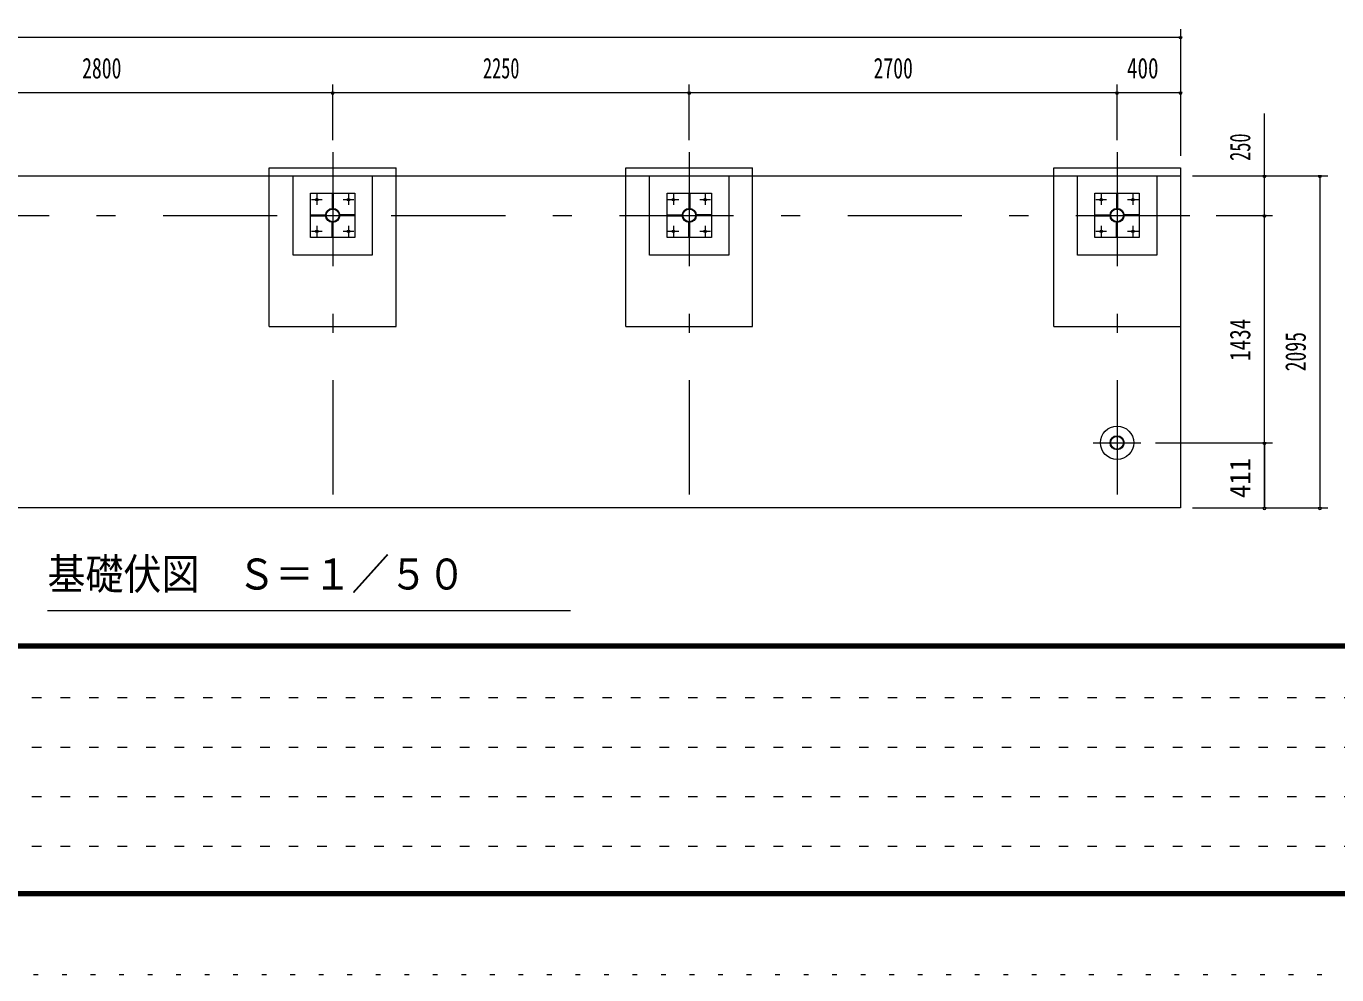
# Model space of a CAD drawing. Units: millimetres, scale not verified, with parts at other scales. Extents: x -26655 to 26659, y -10500 to 10500.
# Drawn here: x 2102 to 10373, y -10500 to -4517 of the extents above; entities that cross this region are included whole.
import ezdxf
from ezdxf.enums import TextEntityAlignment as Align

# ---------------------------------------------------------------- set-up
doc = ezdxf.new("R2010")
doc.units = ezdxf.units.MM
doc.header["$LTSCALE"] = 60
for name, pattern in [('USER1', [3, 1, -2]), ('USER3', [24, 12, -5, 2, -5]), ('USER4', [3, 0.5, -2.5])]:
    doc.linetypes.add(name, pattern=pattern)
for name, color, linetype, lineweight in [('0-2_1-05BOLD', 7, 'Continuous', 18), ('0-3_1-25CENTER', 3, 'USER3', 18), ('0-5_1-55DIM', 3, 'Continuous', 18), ('0-C_F-F1PAPER', 5, 'Continuous', 18), ('0-D_F-E_J_ADD', 5, 'USER4', 18)]:
    doc.layers.add(name, color=color, linetype=linetype, lineweight=lineweight)
doc.styles.add('ＭＳ ゴシック', font='')
doc.styles.get('ＭＳ ゴシック').set_extended_font_data('MS Gothic')

msp = doc.modelspace()

# ---------------------------------------------------------------- linework, layer by layer
at = {"layer": '0-2_1-05BOLD'}
for p, q in [((3636.49, -5410.33), (4436.49, -5410.33)), ((3636.49, -6410.33), (3636.49, -5410.33)), ((5886.49, -5410.33), (6686.49, -5410.33)), ((5886.49, -6410.33), (5886.49, -5410.33)), ((8586.49, -5410.33), (9386.49, -5410.33)), ((8586.49, -6410.33), (8586.49, -5410.33)), ((9386.49, -5410.33), (9386.49, -7555.33)), ((-1613.5, -5460.33), (9386.49, -5460.33)), ((6536.49, -5460.33), (6536.49, -5960.33)), ((8736.49, -5960.33), (8736.49, -5460.33)), ((9236.49, -5460.33), (9236.49, -5960.33)), ((4033.49, -5570.78), (4039.49, -5570.78)), ((4039.49, -5570.78), (4039.49, -5665.78)), ((6283.49, -5570.78), (6289.49, -5570.78)), ((6289.49, -5570.78), (6289.49, -5665.78)), ((8846.49, -5570.33), (9126.49, -5570.33)), ((8846.49, -5850.33), (8846.49, -5570.33)), ((8983.49, -5570.78), (8989.49, -5570.78)), ((8989.49, -5570.78), (8989.49, -5665.78)), ((9126.49, -5570.33), (9126.49, -5850.33)), ((4033.49, -5645.78), (4039.49, -5645.78)), ((6283.49, -5645.78), (6289.49, -5645.78)), ((8983.49, -5645.78), (8989.49, -5645.78)), ((3896.94, -5713.33), (3896.94, -5707.33)), ((3896.94, -5707.33), (3991.94, -5707.33)), ((3971.94, -5713.33), (3971.94, -5707.33)), ((4033.49, -5849.88), (4033.49, -5754.88)), ((4039.49, -5774.88), (4033.49, -5774.88)), ((4176.04, -5713.33), (4081.04, -5713.33)), ((4101.04, -5707.33), (4101.04, -5713.33)), ((4176.04, -5707.33), (4176.04, -5713.33)), ((6146.94, -5713.33), (6241.94, -5713.33)), ((6221.94, -5713.33), (6221.94, -5707.33)), ((6241.94, -5713.33), (6241.94, -5707.33)), ((6289.49, -5754.88), (6283.49, -5754.88)), ((6283.49, -5849.88), (6283.49, -5754.88)), ((6289.49, -5774.88), (6283.49, -5774.88)), ((6289.49, -5849.88), (6289.49, -5754.88)), ((6331.04, -5707.33), (6331.04, -5713.33)), ((6426.04, -5707.33), (6331.04, -5707.33)), ((6351.04, -5707.33), (6351.04, -5713.33)), ((8846.94, -5707.33), (8941.94, -5707.33)), ((8846.94, -5713.33), (8846.94, -5707.33)), ((8921.94, -5713.33), (8921.94, -5707.33)), ((8989.49, -5754.88), (8983.49, -5754.88)), ((8983.49, -5849.88), (8983.49, -5754.88)), ((8989.49, -5774.88), (8983.49, -5774.88)), ((8989.49, -5849.88), (8989.49, -5754.88)), ((9126.04, -5713.33), (9031.04, -5713.33)), ((9051.04, -5707.33), (9051.04, -5713.33)), ((9126.04, -5707.33), (9126.04, -5713.33)), ((4039.49, -5849.88), (4033.49, -5849.88)), ((6289.49, -5849.88), (6283.49, -5849.88)), ((9126.49, -5850.33), (8846.49, -5850.33)), ((8989.49, -5849.88), (8983.49, -5849.88)), ((9236.49, -5960.33), (8736.49, -5960.33)), ((8586.49, -6410.33), (9386.49, -6410.33)), ((9386.49, -7555.33), (-1613.5, -7555.33))]:
    msp.add_line(p, q, dxfattribs=at)
for points in [[(3636.49, -6410.33), (4436.49, -6410.33), (4436.49, -5410.33)], [(5886.49, -6410.33), (6686.49, -6410.33), (6686.49, -5410.33)], [(4286.49, -5460.33), (4286.49, -5960.33), (3786.49, -5960.33), (3786.49, -5460.33)], [(6536.49, -5960.33), (6036.49, -5960.33), (6036.49, -5460.33)], [(4033.49, -5570.78), (4033.49, -5665.78), (4039.49, -5665.78)], [(6283.49, -5570.78), (6283.49, -5665.78), (6289.49, -5665.78)], [(8983.49, -5570.78), (8983.49, -5665.78), (8989.49, -5665.78)], [(3896.94, -5713.33), (3991.94, -5713.33), (3991.94, -5707.33)], [(4039.49, -5849.88), (4039.49, -5754.88), (4033.49, -5754.88)], [(4176.04, -5707.33), (4081.04, -5707.33), (4081.04, -5713.33)], [(6146.94, -5713.33), (6146.94, -5707.33), (6241.94, -5707.33)], [(6426.04, -5707.33), (6426.04, -5713.33), (6331.04, -5713.33)], [(8846.94, -5713.33), (8941.94, -5713.33), (8941.94, -5707.33)], [(9126.04, -5707.33), (9031.04, -5707.33), (9031.04, -5713.33)]]:
    msp.add_lwpolyline(points, dxfattribs=at)
for points in [[(3896.49, -5570.33), (4176.49, -5570.33), (4176.49, -5850.33), (3896.49, -5850.33)], [(6426.49, -5570.33), (6426.49, -5850.33), (6146.49, -5850.33), (6146.49, -5570.33)]]:
    msp.add_lwpolyline(points, close=True, dxfattribs=at)
for centre, radius in [((3936.49, -5610.33), 8), ((4136.49, -5610.33), 8), ((6186.49, -5610.33), 8), ((6386.49, -5610.33), 8), ((8886.5, -5610.33), 8), ((9086.49, -5610.33), 8), ((4036.49, -5710.33), 44.55), ((4036.49, -5710.33), 40.35), ((6286.49, -5710.33), 44.55), ((6286.49, -5710.33), 40.35), ((8986.49, -5710.33), 44.55), ((8986.49, -5710.33), 40.35), ((3936.49, -5810.33), 8), ((4136.49, -5810.33), 8), ((6186.49, -5810.33), 8), ((6386.49, -5810.33), 8), ((8886.5, -5810.33), 8), ((9086.49, -5810.33), 8), ((8986.49, -7144.33), 105), ((8986.49, -7144.33), 44.55), ((8986.49, -7144.33), 40.35)]:
    msp.add_circle(centre, radius, dxfattribs=at)
at = {"layer": '0-3_1-25CENTER'}
for p, q in [((4036.49, -5310.33), (4036.49, -7705.33)), ((6286.49, -5310.33), (6286.49, -7705.33)), ((8986.49, -5310.33), (8986.49, -7705.33)), ((3902.35, -5610.33), (3970.64, -5610.33)), ((3936.49, -5576.18), (3936.49, -5644.47)), ((4102.35, -5610.33), (4170.64, -5610.33)), ((4136.49, -5576.18), (4136.49, -5644.47)), ((6152.35, -5610.33), (6220.64, -5610.33)), ((6186.49, -5576.18), (6186.49, -5644.47)), ((6352.35, -5610.33), (6420.64, -5610.33)), ((6386.49, -5576.18), (6386.49, -5644.47)), ((8852.35, -5610.33), (8920.64, -5610.33)), ((8886.5, -5576.18), (8886.5, -5644.47)), ((9052.35, -5610.33), (9120.64, -5610.33)), ((9086.49, -5576.18), (9086.49, -5644.47)), ((86.49, -5710.33), (9536.49, -5710.33)), ((3936.49, -5776.18), (3936.49, -5844.47)), ((4136.49, -5776.18), (4136.49, -5844.47)), ((6186.49, -5776.18), (6186.49, -5844.47)), ((6386.49, -5776.18), (6386.49, -5844.47)), ((8886.5, -5776.18), (8886.5, -5844.47)), ((9086.49, -5776.18), (9086.49, -5844.47)), ((3902.35, -5810.33), (3970.64, -5810.33)), ((4102.35, -5810.33), (4170.64, -5810.33)), ((6152.35, -5810.33), (6220.64, -5810.33)), ((6352.35, -5810.33), (6420.64, -5810.33)), ((8852.35, -5810.33), (8920.64, -5810.33)), ((9052.35, -5810.33), (9120.64, -5810.33)), ((8836.49, -7144.33), (9136.49, -7144.33))]:
    msp.add_line(p, q, dxfattribs=at)
at = {"layer": '0-5_1-55DIM'}
for p, q in [((9386.49, -4535.33), (9386.49, -5335.33)), ((-1613.5, -4585.33), (9386.49, -4585.33)), ((9396.49, -4585.33), (9376.49, -4585.33)), ((-1613.5, -4935.33), (9386.49, -4935.33)), ((4046.49, -4935.33), (4026.49, -4935.33)), ((4036.49, -5235.33), (4036.49, -4885.33)), ((6296.49, -4935.33), (6276.49, -4935.33)), ((6286.49, -5235.33), (6286.49, -4885.33)), ((8996.49, -4935.33), (8976.49, -4935.33)), ((8986.49, -5235.33), (8986.49, -4885.33)), ((9396.49, -4935.33), (9376.49, -4935.33)), ((9916.49, -7555.33), (9916.49, -5067.83)), ((9461.49, -5460.33), (10316.49, -5460.33)), ((9926.49, -5460.33), (9906.49, -5460.33)), ((10276.49, -5460.33), (10256.49, -5460.33)), ((10266.49, -5460.33), (10266.49, -7555.33)), ((9611.49, -5710.33), (9966.49, -5710.33)), ((9926.49, -5710.33), (9906.49, -5710.33)), ((9228.72, -7144.33), (9966.49, -7144.33)), ((9926.49, -7144.33), (9906.49, -7144.33)), ((9916.49, -7144.33), (9916.49, -7555.33)), ((9461.49, -7555.33), (10316.49, -7555.33)), ((9926.49, -7555.33), (9906.49, -7555.33)), ((9926.49, -7555.33), (9906.49, -7555.33)), ((10276.49, -7555.33), (10256.49, -7555.33)), ((5536.49, -8205.33), (2236.49, -8205.33))]:
    msp.add_line(p, q, dxfattribs=at)
for centre in [(9386.49, -4585.33), (4036.49, -4935.33), (6286.49, -4935.33), (8986.49, -4935.33), (9386.49, -4935.33), (9916.49, -5460.33), (10266.49, -5460.33), (9916.49, -5710.33), (9916.49, -7144.33), (9916.49, -7555.33), (9916.49, -7555.33), (10266.49, -7555.33)]:
    msp.add_arc(centre, 10, 180, 0, dxfattribs=at)
at = {"layer": '0-C_F-F1PAPER'}
for p, q in [((26133.83, -8415), (-2516.17, -8415)), ((26133.83, -8417.5), (-2516.17, -8417.5)), ((26133.83, -8420), (-2516.17, -8420)), ((26133.83, -8422.5), (-2516.17, -8422.5)), ((26133.83, -8425), (-2516.17, -8425)), ((26133.83, -8427.5), (-2516.17, -8427.5)), ((26133.83, -8430), (-2516.17, -8430)), ((26133.83, -8432.5), (-2516.17, -8432.5)), ((26133.83, -8435), (-2516.17, -8435)), ((26133.83, -8437.5), (-2516.17, -8437.5)), ((26133.83, -8440), (-2516.17, -8440)), ((-2538.67, -9997.5), (26156.32, -9997.5)), ((-2536.17, -9995), (26153.83, -9995)), ((-2531.17, -9990), (26148.83, -9990)), ((-2526.17, -9985), (26143.82, -9985)), ((-2516.17, -9975), (26133.83, -9975))]:
    msp.add_line(p, q, dxfattribs=at)
at = {"layer": '0-C_F-F1PAPER', "color": 6, "linetype": 'USER1'}
for p, q in [((-2541.17, -8752), (15708.83, -8752)), ((-2541.17, -9064), (15708.83, -9064)), ((-2541.17, -9376), (15708.83, -9376)), ((-2541.17, -9688), (13200.83, -9688))]:
    msp.add_line(p, q, dxfattribs=at)
at = {"layer": '0-C_F-F1PAPER'}
for points in [[(-2541.17, -10000), (26158.83, -10000), (26158.83, 10100)], [(-2533.67, 10092.5), (-2533.67, -9992.5), (26151.33, -9992.5), (26151.33, 10092.5)], [(-2528.67, 10087.5), (-2528.67, -9987.5), (26146.33, -9987.5), (26146.33, 10087.5)], [(-2523.67, 10082.5), (-2523.67, -9982.5), (26141.33, -9982.5), (26141.33, 10082.5)], [(-2521.17, 10080), (-2521.17, -9980), (26138.82, -9980), (26138.82, 10080)], [(-2518.67, 10077.5), (-2518.67, -9977.5), (26136.33, -9977.5), (26136.33, 10077.5)]]:
    msp.add_lwpolyline(points, dxfattribs=at)
at = {"layer": '0-D_F-E_J_ADD'}
msp.add_line((26658.83, -10500), (-3041.17, -10500), dxfattribs=at)

# ---------------------------------------------------------------- texts
at = {"layer": '0-5_1-55DIM', "color": 7, "style": 'ＭＳ ゴシック'}
for s, height, width, p in [('2800', 130.2, 0.7, (2455.22, -4885.33)), ('2250', 130.2, 0.65, (4984.81, -4885.33)), ('2700', 130.2, 0.7, (7449.89, -4885.33)), ('400', 130.2, 0.75, (9048.87, -4885.33)), ('基礎伏図\u3000Ｓ＝１／５０', 195.4, 0.9, (2236.49, -8128.68))]:
    msp.add_text(s, height=height, dxfattribs=dict(at, width=width)).set_placement(p, align=Align.BOTTOM_LEFT)
for s, width, p in [('250', 0.65, (9866.49, -5365.91)), ('1434', 0.75, (9866.49, -6627.84)), ('2095', 0.7, (10216.49, -6693.84)), ('411', 0.95, (9866.49, -7493.05))]:
    msp.add_text(s, height=130.2, rotation=90, dxfattribs=dict(at, width=width)).set_placement(p, align=Align.BOTTOM_LEFT)

doc.saveas('drawing.dxf')
